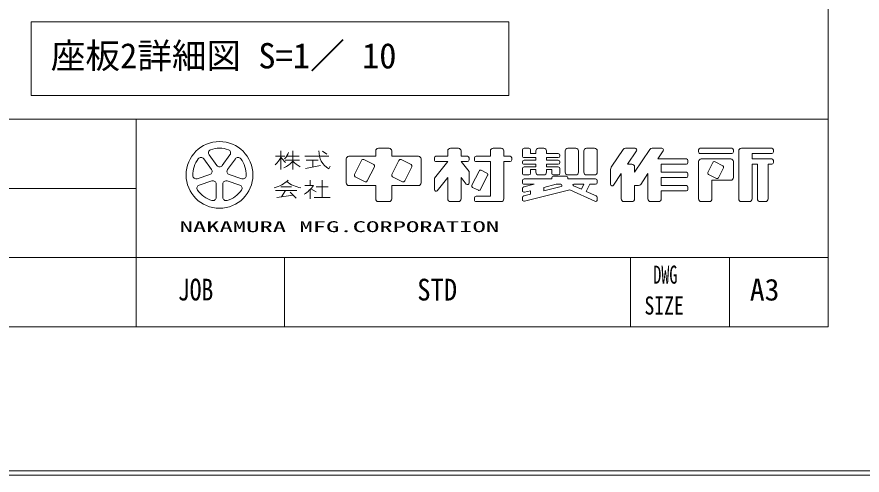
# Model space of a CAD drawing. Units: millimetres on the paper, scale 1:50, with parts at other scales. Extents: x 114 to 728, y 148 to 446.
# Drawn here: x 434.6 to 520.1, y 148.3 to 194.7 of the extents above; entities that cross this region are included whole.
import ezdxf
from ezdxf.enums import TextEntityAlignment as Align

# ---------------------------------------------------------------- set-up
doc = ezdxf.new("R2010")
doc.units = ezdxf.units.MM
for name, color, linetype, lineweight in [('DEFPOINTS_3', 7, 'Continuous', 0), ('LY_2', 7, 'Continuous', 0), ('LY_5', 2, 'Continuous', 18)]:
    doc.layers.add(name, color=color, linetype=linetype, lineweight=lineweight)
doc.layers.add('LY_4', color=7, linetype='Continuous')
doc.styles.add('ＭＳ ゴシック', font='')
doc.styles.get('ＭＳ ゴシック').set_extended_font_data('MS Gothic')

msp = doc.modelspace()

# ---------------------------------------------------------------- linework, layer by layer
at = {"layer": 'DEFPOINTS_3'}
msp.add_line((114.183, 148.319), (534.183, 148.319), dxfattribs=at)
at = {"layer": 'LY_2'}
for p, q in [((516.683, 163.319), (516.683, 430.319)), ((131.683, 184.319), (516.683, 184.319)), ((446.683, 184.319), (446.683, 163.319)), ((471.177, 181.383), (472.257, 181.383)), ((478.467, 181.383), (479.277, 181.383)), ((482.787, 181.383), (483.597, 181.383)), ((485.919, 181.383), (486.405, 181.383)), ((487.917, 181.383), (487.377, 181.383)), ((490.347, 181.383), (491.157, 181.383)), ((492.237, 181.383), (493.047, 181.383)), ((494.804, 179.562), (495.937, 181.262)), ((496.162, 181.383), (497.155, 181.383)), ((497.097, 178.953), (498.637, 181.262)), ((498.862, 181.383), (499.855, 181.383)), ((503.739, 181.383), (506.925, 181.383)), ((507.897, 181.383), (510.975, 181.383)), ((454.055, 180.713), (454.839, 179.633)), ((455.386, 179.633), (456.17, 180.713)), ((460.782, 180.573), (461.727, 180.573)), ((461.322, 181.113), (461.322, 179.223)), ((461.915, 180.573), (463.158, 180.573)), ((462.537, 181.113), (462.537, 179.223)), ((463.752, 180.573), (466.182, 180.573)), ((465.965, 180.786), (465.524, 181.08)), ((468.207, 180.573), (470.907, 180.573)), ((470.907, 181.113), (470.907, 180.573)), ((472.527, 181.113), (472.527, 180.573)), ((472.527, 180.573), (475.227, 180.573)), ((476.847, 180.411), (476.847, 180.195)), ((477.009, 180.573), (478.197, 180.573)), ((478.197, 181.113), (478.197, 180.573)), ((479.547, 181.113), (479.547, 180.573)), ((479.547, 180.573), (480.195, 180.573)), ((480.357, 180.411), (480.357, 180.195)), ((480.897, 180.411), (480.897, 180.195)), ((481.059, 180.573), (482.517, 180.573)), ((482.517, 181.113), (482.517, 180.573)), ((483.867, 181.113), (483.867, 180.573)), ((483.867, 180.573), (484.515, 180.573)), ((484.677, 180.411), (484.677, 180.195)), ((485.757, 181.221), (485.757, 180.6)), ((485.919, 180.438), (487.107, 180.438)), ((486.567, 181.221), (486.567, 180.843)), ((486.567, 180.843), (487.107, 180.843)), ((487.107, 181.113), (487.107, 180.843)), ((487.107, 180.438), (487.107, 180.168)), ((488.187, 181.113), (488.187, 180.843)), ((488.187, 180.843), (489.375, 180.843)), ((488.187, 180.438), (488.187, 180.168)), ((488.187, 180.438), (489.375, 180.438)), ((489.537, 180.681), (489.537, 180.6)), ((490.077, 181.113), (490.077, 178.953)), ((491.427, 181.113), (491.427, 178.953)), ((491.967, 181.113), (491.967, 178.953)), ((493.317, 181.113), (493.317, 178.953)), ((496.377, 179.763), (497.29, 181.131)), ((499.437, 180.303), (499.99, 181.131)), ((503.577, 181.221), (503.577, 181.005)), ((503.739, 180.843), (506.925, 180.843)), ((507.087, 181.221), (507.087, 181.005)), ((507.627, 181.113), (507.627, 176.253)), ((508.977, 180.843), (510.975, 180.843)), ((508.977, 180.843), (508.977, 180.303)), ((511.137, 181.221), (511.137, 181.005)), ((454.293, 179.236), (453.509, 180.316)), ((456.716, 180.316), (455.932, 179.236)), ((461.768, 180.168), (463.212, 180.168)), ((463.795, 179.339), (465.33, 179.646)), ((463.887, 180.168), (465.102, 180.168)), ((464.562, 180.168), (464.562, 179.493)), ((467.937, 180.303), (467.937, 177.873)), ((469.485, 180.158), (468.766, 178.719)), ((470.709, 179.727), (469.702, 180.23)), ((473.265, 180.158), (472.546, 178.719)), ((474.489, 179.727), (473.482, 180.23)), ((475.497, 180.303), (475.497, 177.873)), ((478.197, 180.033), (476.847, 178.345)), ((477.009, 180.033), (478.197, 180.033)), ((479.547, 180.033), (480.195, 180.033)), ((479.547, 180.033), (480.357, 179.02)), ((481.059, 180.033), (482.517, 180.033)), ((482.517, 180.033), (482.517, 176.523)), ((483.867, 180.033), (484.515, 180.033)), ((483.867, 180.033), (483.867, 176.253)), ((485.757, 180.006), (485.757, 179.925)), ((485.919, 180.168), (487.107, 180.168)), ((485.919, 179.763), (487.107, 179.763)), ((487.107, 179.763), (487.107, 179.493)), ((488.187, 180.168), (489.375, 180.168)), ((488.187, 179.763), (488.187, 179.493)), ((488.187, 179.763), (489.375, 179.763)), ((489.537, 180.006), (489.537, 179.925)), ((496.377, 179.763), (496.827, 179.763)), ((499.437, 180.303), (502.335, 180.303)), ((499.797, 179.763), (499.797, 178.953)), ((499.797, 179.763), (502.335, 179.763)), ((502.497, 180.141), (502.497, 179.925)), ((503.577, 180.033), (503.577, 176.253)), ((503.847, 180.303), (506.817, 180.303)), ((505.017, 179.942), (504.514, 178.935)), ((505.234, 180.014), (506.025, 179.619)), ((507.087, 180.033), (507.087, 178.413)), ((508.977, 180.303), (510.975, 180.303)), ((508.977, 179.763), (508.977, 176.253)), ((508.977, 179.763), (509.517, 179.763)), ((509.517, 179.763), (509.517, 176.253)), ((510.597, 179.763), (510.597, 176.253)), ((510.597, 179.763), (510.975, 179.763)), ((511.137, 180.141), (511.137, 179.925)), ((452.855, 178.304), (454.125, 178.716)), ((456.1, 178.716), (457.37, 178.304)), ((470.062, 178.071), (470.781, 179.51)), ((473.842, 178.071), (474.561, 179.51)), ((480.357, 179.02), (480.357, 177.862)), ((481.365, 179.078), (480.646, 177.639)), ((481.582, 179.15), (482.157, 178.863)), ((485.757, 179.331), (485.757, 178.845)), ((485.919, 179.493), (487.107, 179.493)), ((486.567, 179.223), (486.567, 178.845)), ((486.567, 179.223), (487.107, 179.223)), ((487.107, 179.223), (487.107, 178.953)), ((488.187, 179.493), (489.375, 179.493)), ((488.187, 179.223), (488.727, 179.223)), ((488.187, 179.223), (488.187, 178.953)), ((488.727, 179.223), (488.727, 178.845)), ((489.537, 179.331), (489.537, 178.845)), ((494.667, 179.112), (494.667, 177.733)), ((494.964, 177.643), (495.747, 178.818)), ((495.747, 178.818), (495.747, 176.253)), ((497.097, 179.493), (497.097, 178.953)), ((497.718, 177.723), (498.447, 178.818)), ((498.447, 178.818), (498.447, 176.253)), ((499.797, 178.953), (502.335, 178.953)), ((502.497, 178.791), (502.497, 178.575)), ((504.586, 178.718), (505.377, 178.323)), ((506.097, 179.402), (505.594, 178.395)), ((454.333, 178.074), (453.064, 177.662)), ((457.161, 177.662), (455.892, 178.074)), ((464.292, 178.143), (464.292, 177.603)), ((465.507, 178.143), (465.507, 176.388)), ((468.838, 178.502), (469.845, 177.999)), ((472.618, 178.502), (473.625, 177.999)), ((476.847, 178.345), (476.847, 177.187)), ((478.197, 178.413), (477.136, 177.086)), ((478.197, 178.413), (478.197, 176.253)), ((479.547, 178.413), (479.547, 176.253)), ((479.547, 178.413), (480.069, 177.761)), ((482.229, 178.646), (481.51, 177.207)), ((485.757, 178.116), (485.757, 177.9)), ((485.919, 178.683), (486.405, 178.683)), ((485.919, 178.278), (488.727, 178.278)), ((487.377, 178.683), (487.917, 178.683)), ((488.727, 178.386), (488.727, 178.278)), ((488.889, 178.683), (489.375, 178.683)), ((488.889, 178.548), (490.185, 178.548)), ((490.347, 178.683), (491.157, 178.683)), ((490.347, 178.386), (490.347, 178.278)), ((490.347, 178.278), (493.155, 178.278)), ((492.237, 178.683), (493.047, 178.683)), ((493.317, 178.116), (493.317, 177.9)), ((499.797, 178.413), (502.335, 178.413)), ((499.797, 178.413), (499.797, 177.603)), ((504.927, 178.143), (506.817, 178.143)), ((504.927, 178.143), (504.927, 176.253)), ((329.183, 177.319), (446.683, 177.319)), ((454.775, 176.419), (454.775, 177.753)), ((455.45, 177.753), (455.45, 176.419)), ((460.782, 177.103), (462.942, 177.103)), ((461.322, 177.468), (462.402, 177.468)), ((461.784, 177.103), (461.395, 176.455)), ((463.752, 177.603), (464.632, 177.603)), ((464.292, 177.229), (464.292, 176.253)), ((464.343, 177.28), (464.887, 176.965)), ((464.9, 177.468), (466.115, 177.468)), ((468.207, 177.603), (470.907, 177.603)), ((470.907, 177.603), (470.907, 176.253)), ((472.527, 177.603), (472.527, 176.253)), ((472.527, 177.603), (475.227, 177.603)), ((480.718, 177.422), (481.293, 177.135)), ((485.757, 177.314), (485.757, 177.092)), ((486.944, 177.738), (485.88, 177.472)), ((485.919, 177.738), (486.944, 177.738)), ((490.533, 177.16), (485.959, 176.016)), ((486.567, 177.087), (485.959, 176.935)), ((486.567, 177.087), (486.567, 176.725)), ((489.17, 177.738), (487.917, 177.424)), ((489.66, 177.498), (487.917, 177.063)), ((487.917, 177.424), (487.917, 177.063)), ((489.17, 177.738), (489.631, 177.738)), ((490.533, 177.16), (493.09, 176.024)), ((490.912, 177.583), (491.715, 177.226)), ((490.945, 177.738), (491.971, 177.738)), ((491.715, 177.226), (491.971, 177.738)), ((492.209, 177.006), (492.575, 177.738)), ((492.209, 177.006), (493.221, 176.556)), ((492.575, 177.738), (493.155, 177.738)), ((497.097, 177.603), (497.097, 176.253)), ((497.097, 177.603), (497.493, 177.603)), ((499.797, 177.603), (502.335, 177.603)), ((499.797, 177.063), (502.335, 177.063)), ((499.797, 177.063), (499.797, 176.253)), ((502.497, 177.441), (502.497, 177.225)), ((460.918, 176.387), (462.571, 176.623)), ((462.267, 176.926), (462.874, 176.32)), ((464.697, 176.388), (466.317, 176.388)), ((480.897, 176.361), (480.897, 176.145)), ((481.059, 176.523), (482.517, 176.523)), ((485.757, 176.396), (485.757, 176.173)), ((486.567, 176.725), (485.88, 176.553)), ((493.317, 176.408), (493.317, 176.172)), ((471.177, 175.983), (472.257, 175.983)), ((478.467, 175.983), (479.277, 175.983)), ((481.059, 175.983), (483.597, 175.983)), ((496.017, 175.983), (496.827, 175.983)), ((498.717, 175.983), (499.527, 175.983)), ((503.847, 175.983), (504.657, 175.983)), ((507.897, 175.983), (508.707, 175.983)), ((509.787, 175.983), (510.327, 175.983)), ((274.183, 170.319), (516.683, 170.319)), ((461.683, 170.319), (461.683, 163.319)), ((496.683, 170.319), (496.683, 163.319)), ((506.683, 170.319), (506.683, 163.319)), ((131.683, 163.319), (516.683, 163.319))]:
    msp.add_line(p, q, dxfattribs=at)
msp.add_circle((455.112, 178.683), 3.375, dxfattribs=at)
for centre, radius, start, end in [((455.112, 178.683), 2.7, 70.60155, 109.39847), ((471.177, 181.113), 0.27, 89.99998, 179.99996), ((472.257, 181.113), 0.27, 0, 89.99998), ((478.467, 181.113), 0.27, 89.99998, 179.99996), ((479.277, 181.113), 0.27, 0, 89.99998), ((482.787, 181.113), 0.27, 89.99998, 179.99996), ((483.597, 181.113), 0.27, 0, 89.99998), ((485.919, 181.221), 0.162, 89.99998, 179.99996), ((486.405, 181.221), 0.162, 0, 89.99998), ((487.377, 181.113), 0.27, 89.99998, 179.99996), ((487.917, 181.113), 0.27, 0, 89.99998), ((490.347, 181.113), 0.27, 89.99998, 179.99996), ((491.157, 181.113), 0.27, 0, 89.99998), ((492.237, 181.113), 0.27, 89.99998, 179.99996), ((493.047, 181.113), 0.27, 0, 89.99998), ((496.162, 181.113), 0.27, 89.99998, 146.30984), ((497.155, 181.221), 0.162, 326.31015, 89.99998), ((498.862, 181.113), 0.27, 89.99998, 146.3098), ((499.855, 181.221), 0.162, 326.31003, 89.99998), ((503.739, 181.221), 0.162, 89.99998, 179.99996), ((506.925, 181.221), 0.162, 0, 89.99998), ((507.897, 181.113), 0.27, 89.99998, 179.99996), ((510.975, 181.221), 0.162, 0, 89.99998), ((453.236, 180.117), 0.338, 35.99999, 142.60154), ((454.328, 180.911), 0.338, 109.39847, 215.99997), ((455.897, 180.911), 0.338, 324, 70.60155), ((456.989, 180.117), 0.338, 37.39846, 143.99995), ((459.217, 181.403), 2.285, 311.36185, 337.13638), ((463.3, 181.746), 2.345, 212.50346, 230.00631), ((460.681, 181.366), 1.467, 313.72108, 343.54317), ((467.12, 181.014), 1.953, 177.09472, 240.51891), ((468.207, 180.303), 0.27, 89.99998, 179.99996), ((475.227, 180.303), 0.27, 0, 89.99998), ((477.009, 180.411), 0.162, 89.99998, 179.99996), ((480.195, 180.411), 0.162, 0, 89.99998), ((481.059, 180.411), 0.162, 89.99998, 179.99996), ((484.515, 180.411), 0.162, 0, 89.99998), ((485.919, 180.6), 0.162, 179.99998, 270.00002), ((489.375, 180.681), 0.162, 0, 89.99998), ((489.375, 180.6), 0.162, 270.00002, 0), ((503.739, 181.005), 0.162, 179.99998, 270.00002), ((506.925, 181.005), 0.162, 270.00002, 0), ((510.975, 181.005), 0.162, 270.00002, 0), ((455.112, 178.683), 2.7, 142.60154, 181.39846), ((455.112, 179.831), 0.338, 215.99998, 324), ((455.112, 178.683), 2.7, 358.60155, 37.39847), ((460.31, 182.138), 3.034, 295.86917, 317.23867), ((464.765, 182.138), 3.034, 222.76131, 240.10806), ((465.144, 180.124), 1.299, 321.42112, 334.8249), ((469.63, 180.085), 0.162, 63.43492, 153.43499), ((470.636, 179.582), 0.162, 333.4349, 63.43487), ((473.41, 180.085), 0.162, 63.43492, 153.43499), ((474.416, 179.582), 0.162, 333.4349, 63.43487), ((477.009, 180.195), 0.162, 179.99998, 270.00002), ((480.195, 180.195), 0.162, 270.00002, 0), ((481.059, 180.195), 0.162, 179.99998, 270.00002), ((484.515, 180.195), 0.162, 270.00002, 0), ((485.919, 180.006), 0.162, 89.99998, 179.99996), ((485.919, 179.925), 0.162, 179.99998, 270.00002), ((489.375, 180.006), 0.162, 0, 89.99998), ((489.375, 179.925), 0.162, 270.00002, 0), ((495.477, 179.112), 0.81, 146.30999, 179.99996), ((496.827, 179.493), 0.27, 0, 89.99998), ((502.335, 180.141), 0.162, 0, 89.99998), ((502.335, 179.925), 0.162, 270.00002, 0), ((503.847, 180.033), 0.27, 89.99998, 179.99996), ((505.162, 179.869), 0.162, 63.43447, 153.43474), ((505.952, 179.474), 0.162, 333.43484, 63.43447), ((506.817, 180.033), 0.27, 0, 89.99998), ((510.975, 180.141), 0.162, 0, 89.99998), ((510.975, 179.925), 0.162, 270.00002, 0), ((454.02, 179.037), 0.338, 287.99998, 35.99999), ((456.205, 179.037), 0.338, 143.99996, 251.99999), ((468.911, 178.647), 0.162, 153.43495, 243.43485), ((472.691, 178.647), 0.162, 153.43495, 243.43485), ((481.51, 179.005), 0.162, 63.43487, 153.43498), ((482.084, 178.718), 0.162, 333.43492, 63.43493), ((485.919, 179.331), 0.162, 89.99998, 179.99996), ((485.919, 178.845), 0.162, 179.99998, 270.00002), ((486.405, 178.845), 0.162, 270.00002, 0), ((487.377, 178.953), 0.27, 179.99998, 270.00002), ((487.917, 178.953), 0.27, 270.00002, 0), ((488.889, 178.845), 0.162, 179.99998, 270.00002), ((489.375, 179.331), 0.162, 0, 89.99998), ((489.375, 178.845), 0.162, 270.00002, 0), ((490.347, 178.953), 0.27, 179.99998, 270.00002), ((491.157, 178.953), 0.27, 270.00002, 0), ((492.237, 178.953), 0.27, 179.99998, 270.00002), ((493.047, 178.953), 0.27, 270.00002, 0), ((502.335, 178.791), 0.162, 0, 89.99998), ((504.659, 178.863), 0.162, 153.43517, 243.43529), ((452.751, 178.625), 0.338, 181.39848, 287.99997), ((454.437, 177.753), 0.338, 359.99997, 107.99999), ((455.787, 177.753), 0.338, 71.99997, 179.99999), ((457.474, 178.625), 0.338, 252.00001, 358.60156), ((459.785, 180.576), 3.32, 285.11261, 313.40619), ((463.913, 180.513), 3.192, 231.17281, 259.75506), ((468.207, 177.873), 0.27, 179.99998, 270.00002), ((469.917, 178.144), 0.162, 243.43498, 333.43496), ((473.697, 178.144), 0.162, 243.43498, 333.43496), ((475.227, 177.873), 0.27, 270.00002, 0), ((480.195, 177.862), 0.162, 218.65962, 0), ((485.919, 178.116), 0.162, 89.99998, 179.99996), ((485.919, 177.9), 0.162, 179.99998, 270.00002), ((488.889, 178.386), 0.162, 89.99998, 179.99996), ((490.185, 178.386), 0.162, 0, 89.99998), ((493.155, 178.116), 0.162, 0, 89.99998), ((493.155, 177.9), 0.162, 270.00002, 0), ((502.335, 178.575), 0.162, 270.00002, 0), ((505.449, 178.468), 0.162, 243.43534, 333.43491), ((506.817, 178.413), 0.27, 270.00002, 0), ((453.168, 177.341), 0.338, 107.99999, 214.60154), ((455.112, 178.683), 2.7, 214.60156, 253.39848), ((455.112, 178.683), 2.7, 286.60155, 325.39847), ((457.057, 177.341), 0.338, 325.39847, 71.99996), ((461.023, 180.545), 4.657, 304.87257, 320.80411), ((477.009, 177.187), 0.162, 179.99998, 321.34037), ((480.791, 177.567), 0.162, 153.43487, 243.4348), ((481.365, 177.28), 0.162, 243.43487, 333.43498), ((485.919, 177.314), 0.162, 104.03614, 179.99996), ((485.919, 177.092), 0.162, 179.99998, 284.03612), ((489.631, 177.616), 0.121, 284.0365, 89.99998), ((490.945, 177.657), 0.081, 89.99998, 246.03817), ((494.829, 177.733), 0.162, 179.99998, 326.30997), ((497.493, 177.873), 0.27, 270.00002, 326.31002), ((502.335, 177.441), 0.162, 0, 89.99998), ((502.335, 177.225), 0.162, 270.00002, 0), ((454.437, 176.419), 0.338, 253.39847, 359.99997), ((455.787, 176.419), 0.338, 179.99999, 286.60154), ((471.177, 176.253), 0.27, 179.99998, 270.00002), ((472.257, 176.253), 0.27, 270.00002, 0), ((478.467, 176.253), 0.27, 179.99998, 270.00002), ((479.277, 176.253), 0.27, 270.00002, 0), ((481.059, 176.361), 0.162, 89.99998, 179.99996), ((481.059, 176.145), 0.162, 179.99998, 270.00002), ((483.597, 176.253), 0.27, 270.00002, 0), ((485.919, 176.396), 0.162, 104.03614, 179.99996), ((485.919, 176.173), 0.162, 179.99998, 284.03612), ((493.155, 176.172), 0.162, 246.03699, 0), ((493.155, 176.408), 0.162, 0, 66.03701), ((496.017, 176.253), 0.27, 179.99998, 270.00002), ((496.827, 176.253), 0.27, 270.00002, 0), ((498.717, 176.253), 0.27, 179.99998, 270.00002), ((499.527, 176.253), 0.27, 270.00002, 0), ((503.847, 176.253), 0.27, 179.99998, 270.00002), ((504.657, 176.253), 0.27, 270.00002, 0), ((507.897, 176.253), 0.27, 179.99998, 270.00002), ((508.707, 176.253), 0.27, 270.00002, 0), ((509.787, 176.253), 0.27, 179.99998, 270.00002), ((510.327, 176.253), 0.27, 270.00002, 0)]:
    msp.add_arc(centre, radius, start, end, dxfattribs=at)
at = {"layer": 'LY_5', "color": 7}
for p, q in [((484.364, 194.169), (436.064, 194.169)), ((436.064, 194.169), (436.064, 186.702)), ((484.364, 186.702), (484.364, 194.169)), ((436.064, 186.702), (484.364, 186.702))]:
    msp.add_line(p, q, dxfattribs=at)
at = {"layer": 'LY_5', "color": 7, "lineweight": 0}
msp.add_line((115.186, 148.76), (533.181, 148.76), dxfattribs=at)

# ---------------------------------------------------------------- texts
at = {"layer": 'LY_2', "style": 'ＭＳ ゴシック'}
for s, height, width, p in [('NAKAMURA MFG.CORPORATION', 1.1, 1.8, (451.072, 172.569)), ('DWG', 1.833, 0.65, (498.992, 167.132)), ('JOB', 2.199, 0.8, (450.895, 165.324)), ('SIZE', 1.833, 0.8, (498.094, 164.007))]:
    msp.add_text(s, height=height, dxfattribs=dict(at, width=width)).set_placement(p, align=Align.BOTTOM_LEFT)
msp.add_text('A3', height=2.199, dxfattribs=at).set_placement((508.755, 165.319), align=Align.BOTTOM_LEFT)
at = {"layer": 'LY_4', "style": 'ＭＳ ゴシック', "width": 0.9}
msp.add_text('STD', height=2.199, dxfattribs=at).set_placement((475.112, 165.319), align=Align.BOTTOM_LEFT)
at = {"layer": 'LY_5', "color": 7, "style": 'ＭＳ ゴシック'}
msp.add_text('座板2詳細図 S=1／ 10', height=2.566, dxfattribs=at).set_placement((438.048, 188.686), align=Align.BOTTOM_LEFT)

doc.saveas('drawing.dxf')
